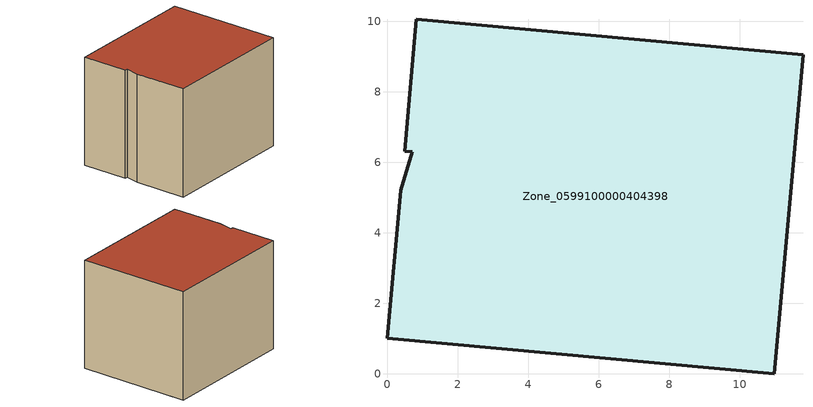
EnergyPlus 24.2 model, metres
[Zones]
Zone_0599100000404398
 floor ground (C_G): 0,1.01 0.38,5.21 0.7,6.3 0.48,6.32 0.82,10.06 11.8,9.06 10.98,0 z0
 wall outside (C_F): 0.82,10.06 0.48,6.32 0.7,6.3 0.38,5.21 0,1.01 10.98,0 11.8,9.06 0.82,10.06 z0:8.8
 roof outside (C_R): 0.38,5.21 0,1.01 10.98,0 11.8,9.06 0.82,10.06 0.48,6.32 0.7,6.3 z8.8
[BUILDING]
Pand.0599100000404398: North Axis=0; Terrain=City; Loads Convergence Tolerance Value=0.04; Temperature Convergence Tolerance Value=0.4; Solar Distribution=FullExterior; Maximum Number of Warmup Days=25; Minimum Number of Warmup Days=1
[Site:Location]
Rotterdam.The.Hague.AP_ZH_NLD Design_Conditions: Latitude=51.96; Longitude=4.45; Time Zone=1; Elevation=-4.5
[SITE:GROUNDTEMPERATURE:BUILDINGSURFACE]
18, 18, 18, 18, 18, 18, 18, 18, 18, 18, 18, 18
[MATERIAL] Thermal Absorptance=0.9; Solar Absorptance=0.7; Visible Absorptance=0.7
Name | Roughness | Thickness | Conductivity | Density | Specific Heat
G.TC.1992-2005 | MediumSmooth | 0.15 | 0.06 | 540 | 1210
F.TC.1992-2005 | Rough | 0.3 | 0.12 | 1920 | 840
R.TC.1992-2005 | MediumRough | 0.2 | 0.08 | 1500 | 1000
[CONSTRUCTION]
C_G: G.TC.1992-2005
C_F: F.TC.1992-2005
C_R: R.TC.1992-2005
[ZONE]
Zone_0599100000404398: Type=1; Multiplier=1; Ceiling Height=Autocalculate; Volume=Autocalculate; Floor Area=autocalculate; Part of Total Floor Area=Yes
[ZONEINFILTRATION:DESIGNFLOWRATE]
Infil_Zone_0599100000404398: Zone or ZoneList or Space or SpaceList=Zone_0599100000404398; Schedule=AlwaysOn; Design Flow Rate Calculation Method=Flow/Area; Flow Rate per Floor Area=0.0015; Constant Term Coefficient=1; Temperature Term Coefficient=0; Velocity Term Coefficient=0; Velocity Squared Term Coefficient=0
[HVACTEMPLATE:ZONE:IDEALLOADSAIRSYSTEM]
Zone_0599100000404398: Maximum Heating Supply Air Temperature=50; Minimum Cooling Supply Air Temperature=13; Maximum Heating Supply Air Humidity Ratio=0.0156; Minimum Cooling Supply Air Humidity Ratio=0.0077; Heating Limit=NoLimit; Cooling Limit=NoLimit; Dehumidification Control Type=ConstantSensibleHeatRatio; Cooling Sensible Heat Ratio=0.7; Dehumidification Setpoint=60; Humidification Control Type=None; Humidification Setpoint=30; Outdoor Air Method=None; Outdoor Air Flow Rate per Person=0.00944; Outdoor Air Flow Rate per Zone Floor Area=0; Outdoor Air Flow Rate per Zone=0; Demand Controlled Ventilation Type=None; Outdoor Air Economizer Type=NoEconomizer; Heat Recovery Type=None; Sensible Heat Recovery Effectiveness=0.7; Latent Heat Recovery Effectiveness=0.65
[ZONECONTROL:THERMOSTAT]
ThermostatControl_Zone_0599100000404398: Zone or ZoneList=Zone_0599100000404398; Control Type Schedule=DualSetpointControlType; Control 1=Thermostat_Zone_0599100000404398; Temperature Difference Between Cutout And Setpoint=0
[THERMOSTATSETPOINT:DUALSETPOINT]
Thermostat_Zone_0599100000404398: Heating Setpoint Temperature Schedule=HeatingSetpoint_Zone_0599100000404398; Cooling Setpoint Temperature Schedule=CoolingSetpoint_Zone_0599100000404398
[SCHEDULE:COMPACT]
HeatingSetpoint_Zone_0599100000404398: Through: 12/31, For: AllDays, Until: 24:00, 21
CoolingSetpoint_Zone_0599100000404398: Through: 12/31, For: AllDays, Until: 24:00, 24
DualSetpointControlType: Through: 12/31, For: AllDays, Until: 24:00, 4
AlwaysOn: Through: 12/31, For: AllDays, Until: 24:00, 1
